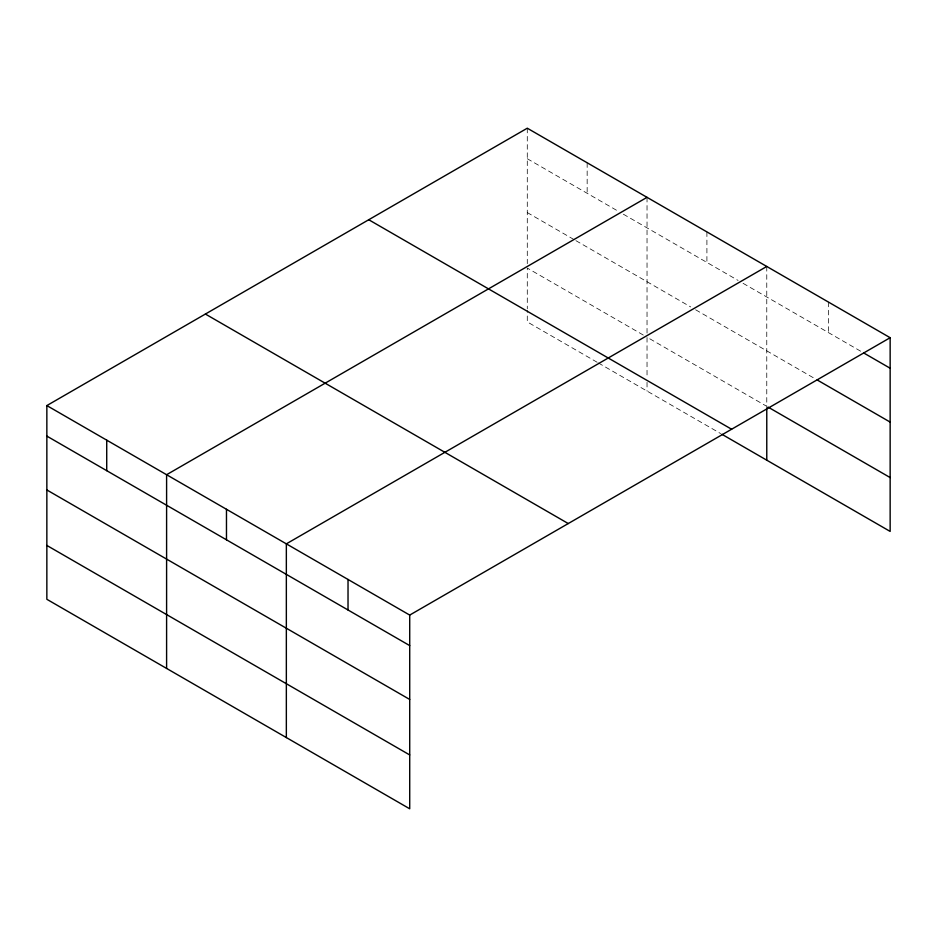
<?xml version="1.0" encoding="UTF-8"?>
<svg xmlns="http://www.w3.org/2000/svg" width="937" height="937" viewBox="0 0 937 937"><rect width="100%" height="100%" fill="white"/><g stroke="black" fill="none" stroke-linecap="round" stroke-linejoin="round"><path stroke-width="0.7" stroke-dasharray="4.68 3.51" d="M527.285 158.728L618.338 211.305M623.328 214.186L738.087 280.432M743.076 283.314L861.197 351.516M527.285 212.582L574.686 239.954M575.927 240.668L690.686 306.926M695.676 309.807L814.616 378.478M643.286 335.048L527.285 268.064L527.285 308.823M597.138 362.256L527.285 321.918L527.285 310.276M598.38 362.97L720.623 433.55M828.46 302.089L828.46 332.612M766.771 266.471L766.771 406.342L647.034 337.203L647.034 376.498M706.908 231.907L706.908 262.43M647.034 197.344L647.034 334.286M647.034 382.319L647.034 391.057M587.159 162.769L587.159 193.303M527.285 128.205L527.285 263.684"/><path stroke-width="1.41" d="M890.15 337.707L527.285 128.205L46.85 405.58L46.85 599.293L409.715 808.795L409.715 615.082L890.15 337.707L890.15 531.42L721.877 434.264M647.034 197.344L166.599 474.719L166.599 668.432M766.771 266.471L286.347 543.847L286.347 737.571M863.715 352.968L890.15 368.229M817.134 379.93L890.15 422.083M768.035 407.068L890.15 477.565M368.745 219.738L731.61 429.24M205.39 314.047L568.255 523.549M46.85 405.58L409.715 615.082M46.85 436.103L409.715 645.605M46.85 489.957L409.715 699.459M46.85 545.439L409.715 754.941M766.771 407.794L766.771 460.196M348.025 579.464L348.025 609.987M226.473 509.283L226.473 539.806M106.724 440.144L106.724 470.679"/></g></svg>
